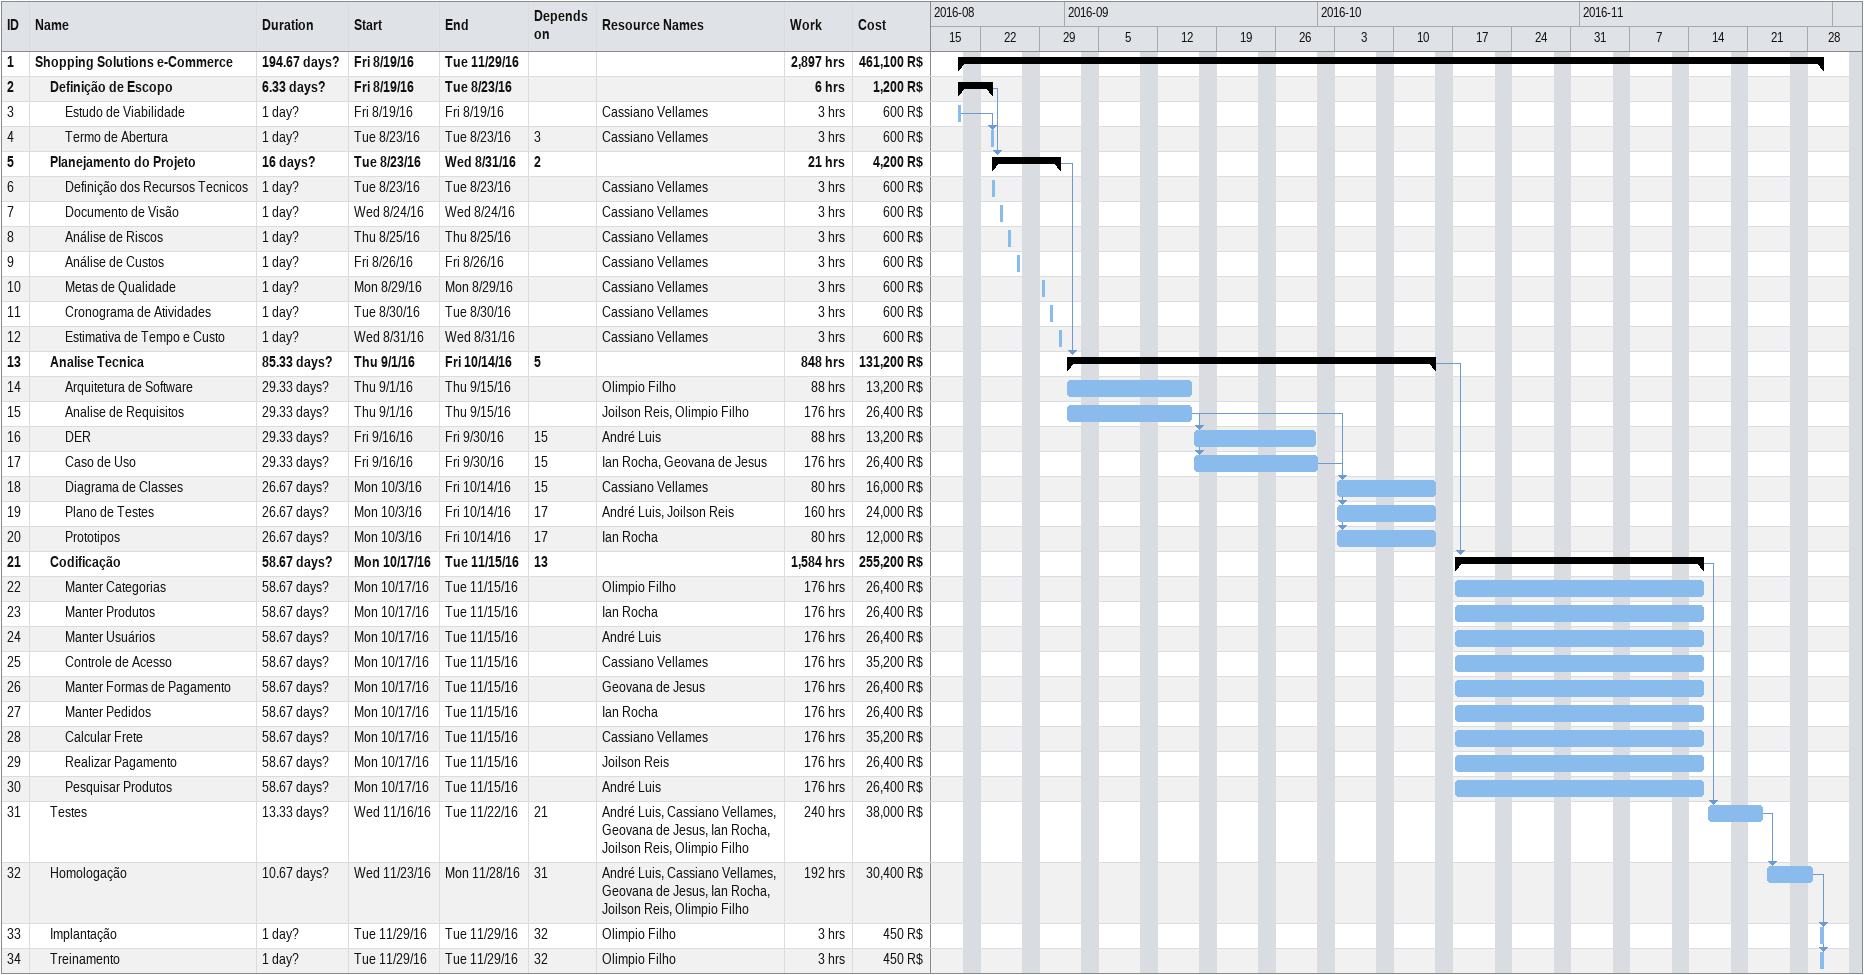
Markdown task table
| ID | Level | Task | Duration | Start | Finish | Predecessors | Resources | Work (h) | Cost (R$) |
|---|---|---|---|---|---|---|---|---|---|
| 1 | 1 | **Shopping Solutions e-Commerce** | 194.67d? | 2016-08-19 | 2016-11-29 |  |  | 2897 | 461100 |
| 2 | 2 | **Definição de Escopo** | 6.33d? | 2016-08-19 | 2016-08-23 |  |  | 6 | 1200 |
| 3 | 3 | Estudo de Viabilidade | 1d? | 2016-08-19 | 2016-08-19 |  | Cassiano Vellames | 3 | 600 |
| 4 | 3 | Termo de Abertura | 1d? | 2016-08-23 | 2016-08-23 | 3 | Cassiano Vellames | 3 | 600 |
| 5 | 2 | **Planejamento do Projeto** | 16d? | 2016-08-23 | 2016-08-31 | 2 |  | 21 | 4200 |
| 6 | 3 | Definição dos Recursos Tecnicos | 1d? | 2016-08-23 | 2016-08-23 |  | Cassiano Vellames | 3 | 600 |
| 7 | 3 | Documento de Visão | 1d? | 2016-08-24 | 2016-08-24 |  | Cassiano Vellames | 3 | 600 |
| 8 | 3 | Análise de Riscos | 1d? | 2016-08-25 | 2016-08-25 |  | Cassiano Vellames | 3 | 600 |
| 9 | 3 | Análise de Custos | 1d? | 2016-08-26 | 2016-08-26 |  | Cassiano Vellames | 3 | 600 |
| 10 | 3 | Metas de Qualidade | 1d? | 2016-08-29 | 2016-08-29 |  | Cassiano Vellames | 3 | 600 |
| 11 | 3 | Cronograma de Atividades | 1d? | 2016-08-30 | 2016-08-30 |  | Cassiano Vellames | 3 | 600 |
| 12 | 3 | Estimativa de Tempo e Custo | 1d? | 2016-08-31 | 2016-08-31 |  | Cassiano Vellames | 3 | 600 |
| 13 | 2 | **Analise Tecnica** | 85.33d? | 2016-09-01 | 2016-10-14 | 5 |  | 848 | 131200 |
| 14 | 3 | Arquitetura de Software | 29.33d? | 2016-09-01 | 2016-09-15 |  | Olimpio Filho | 88 | 13200 |
| 15 | 3 | Analise de Requisitos | 29.33d? | 2016-09-01 | 2016-09-15 |  | Joilson Reis, Olimpio Filho | 176 | 26400 |
| 16 | 3 | DER | 29.33d? | 2016-09-16 | 2016-09-30 | 15 | André Luis | 88 | 13200 |
| 17 | 3 | Caso de Uso | 29.33d? | 2016-09-16 | 2016-09-30 | 15 | Ian Rocha, Geovana de Jesus | 176 | 26400 |
| 18 | 3 | Diagrama de Classes | 26.67d? | 2016-10-03 | 2016-10-14 | 15 | Cassiano Vellames | 80 | 16000 |
| 19 | 3 | Plano de Testes | 26.67d? | 2016-10-03 | 2016-10-14 | 17 | André Luis, Joilson Reis | 160 | 24000 |
| 20 | 3 | Prototipos | 26.67d? | 2016-10-03 | 2016-10-14 | 17 | Ian Rocha | 80 | 12000 |
| 21 | 2 | **Codificação** | 58.67d? | 2016-10-17 | 2016-11-15 | 13 |  | 1584 | 255200 |
| 22 | 3 | Manter Categorias | 58.67d? | 2016-10-17 | 2016-11-15 |  | Olimpio Filho | 176 | 26400 |
| 23 | 3 | Manter Produtos | 58.67d? | 2016-10-17 | 2016-11-15 |  | Ian Rocha | 176 | 26400 |
| 24 | 3 | Manter Usuários | 58.67d? | 2016-10-17 | 2016-11-15 |  | André Luis | 176 | 26400 |
| 25 | 3 | Controle de Acesso | 58.67d? | 2016-10-17 | 2016-11-15 |  | Cassiano Vellames | 176 | 35200 |
| 26 | 3 | Manter Formas de Pagamento | 58.67d? | 2016-10-17 | 2016-11-15 |  | Geovana de Jesus | 176 | 26400 |
| 27 | 3 | Manter Pedidos | 58.67d? | 2016-10-17 | 2016-11-15 |  | Ian Rocha | 176 | 26400 |
| 28 | 3 | Calcular Frete | 58.67d? | 2016-10-17 | 2016-11-15 |  | Cassiano Vellames | 176 | 35200 |
| 29 | 3 | Realizar Pagamento | 58.67d? | 2016-10-17 | 2016-11-15 |  | Joilson Reis | 176 | 26400 |
| 30 | 3 | Pesquisar Produtos | 58.67d? | 2016-10-17 | 2016-11-15 |  | André Luis | 176 | 26400 |
| 31 | 2 | Testes | 13.33d? | 2016-11-16 | 2016-11-22 | 21 | André Luis, Cassiano Vellames, Geovana de Jesus, Ian Rocha, Joilson Reis, Olimpio Filho | 240 | 38000 |
| 32 | 2 | Homologação | 10.67d? | 2016-11-23 | 2016-11-28 | 31 | André Luis, Cassiano Vellames, Geovana de Jesus, Ian Rocha, Joilson Reis, Olimpio Filho | 192 | 30400 |
| 33 | 2 | Implantação | 1d? | 2016-11-29 | 2016-11-29 | 32 | Olimpio Filho | 3 | 450 |
| 34 | 2 | Treinamento | 1d? | 2016-11-29 | 2016-11-29 | 32 | Olimpio Filho | 3 | 450 |
